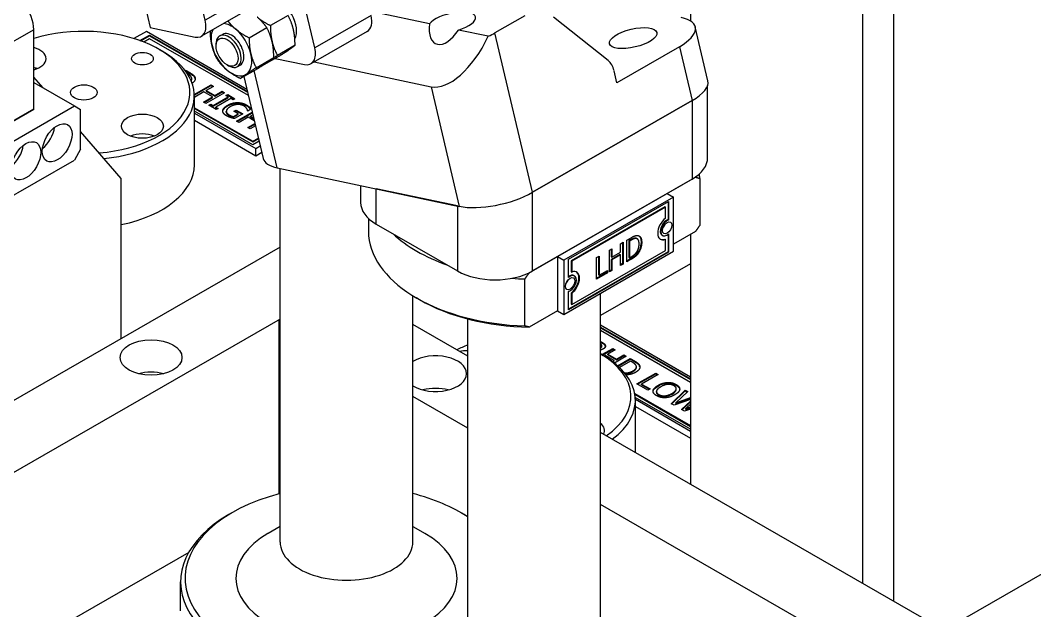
# Model space of a CAD drawing. Header units: millimetres. Extents: x 0 to 7722, y 0 to 5460.
# Drawn here: x 4718.5 to 4947.9, y 3375 to 3508.6 of the extents above; entities that cross this region are included whole.
import ezdxf

# ---------------------------------------------------------------- set-up
doc = ezdxf.new("R2010")
doc.units = ezdxf.units.MM
doc.header["$LTSCALE"] = 5
doc.layers.get('0').update_dxf_attribs({"linetype": 'CONTINUOUS'})

# ---------------------------------------------------------------- blocks, each defined once
blk = doc.blocks.new('RWFWFWEWEFWEFWEF')
for p, q in [((249.84, -125.66), (239.43, -81.46)), ((359.56, -88.42), (359.56, -125.83)), ((398.45, -110.82), (398.45, -253.06)), ((405.53, -257.13), (405.53, -110.82)), ((274.6, -131.9), (270.35, -113.85)), ((261.87, -118.74), (249.84, -125.66)), ((235.72, -120.1), (237.42, -127.32)), ((260.99, -122.36), (248.97, -129.28)), ((268.56, -124.55), (264.57, -126.85)), ((287.33, -124.57), (274.6, -131.9)), ((300.52, -126.47), (288.39, -123.91)), ((322.08, -124.62), (315.35, -128.5)), ((340.91, -134.76), (328.57, -124.95)), ((211.07, -127.79), (200.46, -133.9)), ((211.07, -145.78), (211.07, -127.79)), ((236.53, -128.2), (233.73, -129.81)), ((259.26, -141.29), (236.53, -128.2)), ((237.42, -127.32), (247.54, -129.46)), ((259.76, -129.62), (263.75, -127.32)), ((286.45, -128.19), (273.73, -135.52)), ((313.82, -129.29), (307.12, -127.87)), ((363.5, -139.35), (360.63, -127.17)), ((235.08, -130.26), (237.23, -129.01)), ((235.25, -130.32), (237.23, -129.18)), ((237.23, -129.83), (235.93, -130.58)), ((237.23, -129.01), (259.37, -141.76)), ((237.23, -129.18), (237.23, -129.01)), ((237.23, -129.18), (259.41, -141.95)), ((259.59, -142.7), (237.23, -129.83)), ((253.13, -129.21), (253.77, -128.85)), ((270.09, -129.83), (270.09, -129.83)), ((323.85, -164.58), (315.35, -128.5)), ((239.42, -132.25), (240.13, -132.67)), ((252.3, -131.46), (252.3, -131.05)), ((270.15, -131.32), (266.17, -133.62)), ((357.05, -131.64), (342.9, -139.78)), ((357.05, -131.64), (359.92, -143.81)), ((261.36, -136.39), (265.34, -134.09)), ((266.57, -133.78), (262.58, -136.08)), ((265.68, -134.3), (272.29, -135.69)), ((274.44, -135.1), (300.9, -140.69)), ((245.27, -137.01), (245.37, -136.95)), ((245.36, -137.13), (245.37, -137.12)), ((245.37, -136.95), (246.34, -137.51)), ((245.37, -137.12), (245.37, -136.95)), ((245.37, -137.12), (246.34, -137.67)), ((246.34, -137.67), (246.34, -137.51)), ((254.77, -135.74), (255.12, -135.94)), ((257.12, -136.14), (257.76, -135.78)), ((257.77, -138.85), (261.76, -136.55)), ((266.14, -159.06), (260.94, -137.02)), ((342.9, -139.78), (342.27, -137.07)), ((213.17, -140.93), (211.07, -138.5)), ((211.07, -139.72), (220.26, -145.02)), ((245.88, -137.81), (245.8, -137.76)), ((246.79, -139), (246.79, -138.84)), ((247.52, -138.74), (247.52, -138.58)), ((258.57, -138.38), (262.95, -156.93)), ((247.38, -142.45), (251.15, -140.28)), ((247.38, -142.62), (251.15, -140.45)), ((249.55, -141.85), (247.47, -143.05)), ((251.5, -142.98), (249.55, -141.85)), ((254.23, -142.06), (249.99, -144.5)), ((251.71, -140.61), (250.05, -141.57)), ((250.05, -141.73), (250.05, -141.57)), ((250.05, -141.57), (252, -142.69)), ((250.05, -141.73), (252, -142.85)), ((251.15, -140.28), (251.71, -140.61)), ((251.15, -140.45), (251.15, -140.28)), ((251.15, -140.45), (251.57, -140.69)), ((252, -142.69), (253.67, -141.73)), ((252, -142.85), (253.67, -141.89)), ((253.67, -141.73), (254.23, -142.06)), ((253.67, -141.89), (253.67, -141.73)), ((253.67, -141.89), (254.09, -142.14)), ((300.9, -140.69), (307.28, -167.76)), ((363.43, -156.72), (363.43, -140.43)), ((247.39, -158.34), (247.39, -142.81)), ((247.47, -143.05), (247.39, -143)), ((249.42, -144.17), (251.5, -142.98)), ((249.99, -144.5), (249.42, -144.17)), ((249.57, -144.26), (251.5, -143.14)), ((251.5, -143.14), (251.5, -142.98)), ((251.66, -144.96), (255.03, -143.02)), ((251.66, -145.12), (255.03, -143.18)), ((252, -142.85), (252, -142.69)), ((255.6, -143.34), (252.22, -145.29)), ((254.49, -142.71), (254.93, -142.46)), ((255.03, -143.02), (254.49, -142.71)), ((254.63, -142.79), (254.93, -142.62)), ((254.93, -142.62), (254.93, -142.46)), ((254.93, -142.46), (256.57, -143.4)), ((254.93, -142.62), (256.43, -143.48)), ((255.03, -143.18), (255.03, -143.02)), ((256.14, -143.65), (255.6, -143.34)), ((256.57, -143.4), (256.14, -143.65)), ((257.08, -144.44), (257.08, -144.28)), ((359.92, -143.81), (323.85, -164.58)), ((323.85, -164.58), (359.92, -143.81)), ((359.92, -143.81), (359.92, -161.61)), ((193.39, -160.49), (220.26, -145.02)), ((200.46, -151.93), (211.07, -145.78)), ((211.07, -145.78), (200.46, -151.88)), ((220.26, -145.02), (221.68, -145.84)), ((221.68, -154.83), (221.68, -145.84)), ((247.39, -145.45), (260.57, -153.04)), ((247.39, -145.61), (260.57, -153.2)), ((260.57, -153.85), (247.39, -146.26)), ((247.39, -146.67), (261.28, -154.67)), ((250.68, -144.9), (251.12, -144.65)), ((252.33, -145.85), (250.68, -144.9)), ((250.82, -144.98), (251.12, -144.81)), ((251.12, -144.81), (251.12, -144.65)), ((251.12, -144.65), (251.66, -144.96)), ((251.12, -144.81), (251.66, -145.12)), ((251.66, -145.12), (251.66, -144.96)), ((252.22, -145.45), (252.22, -145.29)), ((252.22, -145.29), (252.76, -145.6)), ((252.22, -145.45), (252.62, -145.68)), ((252.76, -145.6), (252.33, -145.85)), ((253.81, -146.21), (253.81, -146.16)), ((254.61, -146.44), (254.61, -146.27)), ((254.91, -145.05), (254.91, -144.89)), ((256.31, -146.25), (256.81, -145.97)), ((257.29, -146.82), (256.31, -146.25)), ((256.45, -146.33), (256.81, -146.13)), ((256.81, -145.97), (258.35, -146.85)), ((256.81, -146.13), (256.81, -145.97)), ((256.81, -146.13), (258.2, -146.94)), ((256.92, -148.49), (260.47, -146.44)), ((257.06, -148.57), (260.51, -146.59)), ((259.12, -144.95), (259.12, -144.79)), ((259.47, -146.19), (259.42, -146.16)), ((260.15, -145.8), (259.47, -146.19)), ((259.79, -145.47), (259.79, -145.31)), ((247.39, -148.3), (261.28, -156.3)), ((255.19, -147.19), (255.19, -147.03)), ((256.2, -147.45), (257.29, -146.82)), ((256.2, -147.61), (257.29, -146.98)), ((256.2, -147.61), (256.2, -147.45)), ((258.35, -146.85), (256.49, -147.92)), ((257.48, -148.82), (256.92, -148.49)), ((257.29, -146.98), (257.29, -146.82)), ((259.56, -147.62), (257.48, -148.82)), ((259.44, -149.94), (261.08, -149)), ((260.94, -148.41), (259.56, -147.62)), ((260.61, -147.02), (260.06, -147.33)), ((260.06, -147.33), (260.78, -147.74)), ((260.06, -147.49), (260.06, -147.33)), ((260.06, -147.49), (260.82, -147.93)), ((230.87, -161.44), (221.68, -150.79)), ((260, -150.26), (259.44, -149.94)), ((259.58, -150.02), (261.11, -149.14)), ((261.21, -149.57), (260, -150.26)), ((260.57, -153.04), (261.85, -152.3)), ((260.57, -153.2), (261.89, -152.44)), ((262.02, -153.02), (260.57, -153.85)), ((260.57, -153.2), (260.57, -153.04)), ((221.68, -154.83), (220.26, -157.28)), ((261.28, -154.67), (262.28, -154.09)), ((261.28, -156.3), (261.28, -154.67)), ((261.28, -156.3), (262.62, -155.53)), ((193.39, -172.75), (220.26, -157.28)), ((266.14, -159.06), (307.28, -167.76)), ((266.78, -243.72), (266.78, -159.2)), ((230.87, -197.68), (230.87, -161.44)), ((323.08, -182.82), (360.69, -161.16)), ((359.92, -161.61), (323.85, -182.38)), ((361.65, -161.43), (361.65, -172.06)), ((284.98, -163.05), (284.98, -166.9)), ((288.5, -171.79), (288.5, -163.79)), ((306.88, -167.67), (288.5, -163.79)), ((323.85, -182.38), (323.85, -164.58)), ((354.26, -164.87), (329.51, -179.12)), ((354.26, -164.87), (355.67, -165.68)), ((355.67, -165.68), (330.93, -179.93)), ((331.99, -179.73), (354.61, -166.7)), ((354.47, -166.78), (354.47, -170.76)), ((354.61, -166.7), (354.61, -170.84)), ((355.67, -177.94), (355.67, -165.68)), ((306.88, -167.67), (306.88, -182.38)), ((353.77, -167.84), (332.55, -180.06)), ((353.91, -167.92), (332.69, -180.14)), ((353.77, -167.84), (353.91, -167.92)), ((353.91, -170.41), (353.91, -167.92)), ((286.77, -170.52), (286.77, -174.46)), ((288.5, -171.79), (306.88, -182.38)), ((354.47, -170.76), (354.61, -170.84)), ((353.12, -174.28), (353.26, -174.36)), ((354.47, -174.12), (354.47, -178.06)), ((354.61, -174.01), (354.61, -178.15)), ((360.69, -173.43), (355.67, -176.31)), ((359.56, -174.07), (359.56, -230.66)), ((343.75, -176.23), (344.31, -175.9)), ((343.75, -178.15), (343.75, -176.23)), ((344.17, -175.98), (344.17, -180.73)), ((344.31, -175.9), (344.31, -180.81)), ((345.17, -175.41), (346.14, -174.85)), ((345.17, -180.31), (345.17, -175.41)), ((346.02, -175.32), (345.59, -175.57)), ((345.59, -175.57), (345.74, -175.65)), ((345.59, -175.57), (345.59, -179.34)), ((346.17, -175.4), (345.74, -175.65)), ((345.74, -175.65), (345.74, -179.42)), ((346.02, -175.32), (346.17, -175.4)), ((347.15, -174.97), (347.29, -175.05)), ((347.38, -175.04), (347.52, -175.12)), ((348.38, -175.86), (348.52, -175.94)), ((353.77, -175.17), (353.91, -175.25)), ((353.91, -177.73), (353.91, -175.25)), ((266.78, -177), (85.56, -281.36)), ((330.93, -192.2), (355.67, -177.94)), ((354.47, -178.06), (331.99, -191.01)), ((354.61, -178.15), (331.99, -191.18)), ((332.69, -189.95), (353.91, -177.73)), ((341.23, -177.68), (341.8, -177.35)), ((341.23, -182.58), (341.23, -177.68)), ((341.65, -177.43), (341.65, -179.19)), ((343.61, -178.65), (341.65, -179.77)), ((341.8, -177.35), (341.8, -179.28)), ((341.8, -179.28), (343.75, -178.15)), ((343.75, -178.73), (341.8, -179.86)), ((343.61, -178.65), (343.75, -178.73)), ((343.75, -181.13), (343.75, -178.73)), ((347.51, -178.41), (347.65, -178.49)), ((354.47, -178.06), (354.61, -178.15)), ((329.51, -179.12), (329.51, -191.38)), ((329.51, -179.12), (330.93, -179.93)), ((330.93, -179.93), (330.93, -192.2)), ((331.99, -183.87), (331.99, -179.73)), ((332.55, -180.06), (332.55, -182.55)), ((332.55, -180.06), (332.69, -180.14)), ((332.69, -180.14), (332.69, -182.63)), ((338.33, -179.35), (338.89, -179.02)), ((338.33, -184.25), (338.33, -179.35)), ((338.75, -179.1), (338.75, -183.27)), ((338.89, -179.02), (338.89, -183.35)), ((359.56, -180.74), (339.21, -192.46)), ((341.65, -179.19), (341.8, -179.28)), ((341.65, -179.77), (341.65, -182.17)), ((341.65, -179.77), (341.8, -179.86)), ((341.8, -179.86), (341.8, -182.26)), ((344.17, -180.73), (343.75, -180.97)), ((344.31, -180.81), (343.75, -181.13)), ((344.17, -180.73), (344.31, -180.81)), ((346.01, -179.67), (345.17, -180.15)), ((346.15, -179.75), (345.17, -180.31)), ((345.59, -179.34), (345.74, -179.42)), ((345.74, -179.42), (346.17, -179.18)), ((346.01, -179.67), (346.15, -179.75)), ((332.55, -182.55), (332.69, -182.63)), ((333.2, -183.43), (333.34, -183.52)), ((340.65, -182.76), (338.33, -184.09)), ((340.79, -182.84), (338.33, -184.25)), ((338.75, -183.27), (338.89, -183.35)), ((338.89, -183.35), (340.79, -182.26)), ((340.65, -182.34), (340.65, -182.76)), ((340.65, -182.76), (340.79, -182.84)), ((340.79, -182.26), (340.79, -182.84)), ((341.65, -182.17), (341.23, -182.42)), ((341.8, -182.26), (341.23, -182.58)), ((341.65, -182.17), (341.8, -182.26)), ((322.12, -194.82), (322.12, -184.19)), ((296.78, -243.72), (296.78, -187.98)), ((331.99, -191.18), (331.99, -187.04)), ((332.55, -187.38), (332.55, -189.87)), ((332.55, -187.38), (332.69, -187.46)), ((332.69, -187.46), (332.69, -189.95)), ((339.21, -284.44), (339.21, -187.43)), ((298.3, -188.88), (297.59, -188.47)), ((332.55, -189.87), (332.69, -189.95)), ((329.51, -191.38), (323.08, -195.08)), ((329.51, -191.38), (330.93, -192.2)), ((266.78, -193.29), (99.7, -289.5)), ((266.58, -193.4), (266.78, -193.29)), ((266.78, -193.52), (266.58, -193.4)), ((266.58, -232.79), (266.58, -193.4)), ((309.21, -201.66), (296.78, -194.51)), ((309.21, -284.44), (309.21, -193.24)), ((359.56, -206.38), (339.21, -194.66)), ((339.21, -195.07), (359.56, -206.79)), ((339.21, -195.23), (359.56, -206.95)), ((359.56, -207.6), (339.21, -195.88)), ((339.21, -198.33), (339.43, -198.45)), ((339.21, -198.49), (339.43, -198.62)), ((339.43, -198.62), (339.43, -198.45)), ((339.52, -199.48), (339.52, -199.32)), ((340.29, -199.37), (340.29, -199.2)), ((339.21, -199.87), (339.21, -199.7)), ((339.21, -201.13), (339.83, -201.5)), ((339.52, -201.31), (341.96, -199.91)), ((339.66, -201.4), (341.96, -200.07)), ((340.36, -201.48), (340.08, -201.64)), ((342.31, -202.61), (340.36, -201.48)), ((342.52, -200.23), (340.86, -201.19)), ((340.86, -201.19), (342.81, -202.32)), ((340.86, -201.36), (340.86, -201.19)), ((340.86, -201.36), (342.81, -202.48)), ((341.96, -200.07), (341.96, -199.91)), ((341.96, -199.91), (342.52, -200.23)), ((341.96, -200.07), (342.38, -200.32)), ((345.04, -201.68), (342.37, -203.22)), ((342.81, -202.32), (344.48, -201.36)), ((342.81, -202.48), (344.48, -201.52)), ((344.48, -201.52), (344.48, -201.36)), ((344.48, -201.36), (345.04, -201.68)), ((344.48, -201.52), (344.9, -201.76)), ((341.89, -202.85), (342.31, -202.61)), ((342.01, -202.94), (342.31, -202.77)), ((342.31, -202.77), (342.31, -202.61)), ((342.81, -202.48), (342.81, -202.32)), ((343.07, -203.81), (345.9, -202.18)), ((343.18, -203.91), (345.9, -202.34)), ((345.98, -202.78), (343.5, -204.21)), ((345.9, -202.18), (346.87, -202.73)), ((345.9, -202.34), (345.9, -202.18)), ((345.9, -202.34), (346.87, -202.9)), ((346.4, -203.03), (345.98, -202.78)), ((346.87, -202.9), (346.87, -202.73)), ((347.32, -204.23), (347.32, -204.06)), ((348.05, -203.97), (348.05, -203.8)), ((346.54, -205.15), (346.54, -204.99)), ((347.44, -207.95), (351.68, -205.51)), ((347.58, -208.03), (351.68, -205.67)), ((352.24, -205.83), (348.5, -207.99)), ((351.68, -205.51), (352.24, -205.83)), ((351.68, -205.67), (351.68, -205.51)), ((351.68, -205.67), (352.1, -205.91)), ((349.89, -209.37), (347.44, -207.95)), ((348.5, -207.99), (350.4, -209.08)), ((348.5, -208.15), (348.5, -207.99)), ((348.5, -208.15), (350.25, -209.16)), ((352.22, -208.42), (352.22, -208.26)), ((354.36, -207.77), (354.36, -207.61)), ((356.3, -208.23), (356.3, -208.07)), ((309.21, -217.95), (296.78, -210.8)), ((346.95, -210.11), (359.56, -217.38)), ((346.98, -210.29), (359.56, -217.54)), ((350.4, -209.08), (349.89, -209.37)), ((351.09, -209.66), (351.09, -209.49)), ((351.87, -209.82), (351.87, -209.66)), ((352.37, -210.5), (352.37, -210.33)), ((355.2, -212.42), (358.36, -209.35)), ((355.3, -212.48), (358.36, -209.51)), ((355.38, -210.25), (355.38, -210.08)), ((358.94, -209.69), (356.27, -212.2)), ((356.32, -209.31), (356.32, -209.14)), ((356.33, -209.18), (356.33, -209.02)), ((358.36, -209.51), (358.36, -209.35)), ((358.36, -209.35), (358.94, -209.69)), ((358.36, -209.51), (358.83, -209.79)), ((359.56, -218.19), (347.06, -210.99)), ((347.08, -211.41), (359.56, -218.6)), ((347.09, -223.08), (347.09, -211.64)), ((347.09, -213.05), (359.56, -220.23)), ((355.82, -212.78), (355.2, -212.42)), ((359.56, -211.45), (355.82, -212.78)), ((356.27, -212.2), (359.56, -211.04)), ((356.27, -212.37), (359.56, -211.21)), ((356.27, -212.37), (356.27, -212.2)), ((357.52, -213.76), (359.56, -211.82)), ((357.63, -213.82), (359.56, -211.98)), ((359.56, -212.54), (358.5, -213.53)), ((358.5, -213.53), (359.56, -213.16)), ((358.16, -214.12), (357.52, -213.76)), ((359.56, -213.64), (358.16, -214.12)), ((358.5, -213.7), (359.56, -213.32)), ((358.5, -213.7), (358.5, -213.53)), ((416.84, -263.65), (339.21, -218.94)), ((402.7, -271.79), (339.21, -235.23)), ((255.87, -237.09), (255.16, -237.51)), ((307.69, -237.09), (308.4, -237.51)), ((266.78, -240.17), (264.04, -241.76)), ((296.78, -240.17), (299.53, -241.76)), ((246.1, -246.07), (135.19, -309.94)), ((447.95, -245.73), (393.15, -277.29)), ((244.28, -259.26), (244.28, -252.72))]:
    blk.add_line(p, q)
for centre, major_axis, ratio, start_param, end_param in [((206.48, -125.14), (-3.24, 5.63), 0.578093, 3.928925, 6.02332), ((266.8, -125.96), (-2.62, 4.55), 0.578093, 3.4499, 6.000941), ((305.59, -126.15), (5.35, 1.26), 0.375373, 4.913997, 8.999313), ((246.47, -124.95), (2.5, -4.33), 0.578093, 5.805153, 7.37595), ((283.96, -123.85), (2.5, -4.33), 0.578093, 0, 1.092764), ((348.95, -129.93), (11.68, 2.75), 0.375373, 5.385859, 6.956655), ((222.39, -141.99), (24, 0), 0.575862, 4.858651, 8.344864), ((255.77, -132.31), (-3.24, 5.63), 0.578093, 0.387378, 1.092764), ((255.77, -132.31), (-3.24, 5.63), 0.578093, 5.281555, 5.895808), ((255.77, -132.31), (-3.24, 5.63), 0.578093, 4.234357, 5.281555), ((305.06, -123.9), (3.07, 7.09), 0.483183, 2.140377, 4.338246), ((255.13, -132.68), (2, -3.47), 0.578093, 5.495853, 10.21211), ((255.77, -132.31), (2, -3.47), 0.578093, 6.276769, 9.431195), ((306.83, -124.98), (-6.69, -15.47), 0.483183, 0.097719, 1.501067), ((307.26, -126.78), (-11.68, -2.75), 0.375373, 2.076818, 2.244266), ((209.13, -134.35), (4.75, 0), 0.575862, 5.134161, 7.43221), ((222.39, -142.81), (25, 0), 0.575862, 4.898033, 7.064731), ((255.77, -132.31), (3.24, -5.63), 0.578093, 4.234357, 5.281555), ((271.23, -131.18), (2.5, -4.33), 0.578093, 5.805153, 7.37595), ((255.77, -132.31), (3.24, -5.63), 0.578093, 0.045567, 1.092764), ((338.73, -139.1), (1.03, 4.89), 0.724502, 5.288293, 5.93581), ((209.13, -138.85), (-4.75, 0), 0.575862, 4.10638, 4.290617), ((255.77, -132.31), (3.24, -5.63), 0.578093, 5.281555, 6.328752), ((351.82, -142.1), (11.68, 2.75), 0.375373, 5.385859, 6.283185), ((212.49, -151.15), (2.37, 4.12), 0.578093, 4.098088, 5.32669), ((235.64, -154.12), (-4.75, 0), 0.575862, 4.10638, 5.318398), ((205.41, -155.22), (2.37, 4.12), 0.578093, 4.098088, 5.32669), ((274.63, -154.18), (-11.68, -2.75), 0.375373, 0, 0.67347), ((351.43, -156.72), (12, 0), 0.575862, 5.497787, 6.283185), ((222.39, -158.34), (25, 0), 0.575862, 5.05868, 6.283185), ((324.21, -162.63), (37.5, 0), 0.575862, 0.055671, 0.100412), ((324.21, -161.81), (36.5, 0), 0.575862, 0.030888, 0.032947), ((315.76, -162.87), (11.68, 2.75), 0.375373, 3.815063, 5.385859), ((296.98, -166.9), (-12, 0), 0.575862, 0, 0.785398), ((354.26, -172.63), (-1.5, -2.6), 0.578093, 4.092505, 6.899202), ((354.12, -172.54), (-1, -1.73), 0.578093, 3.672377, 6.283185), ((354.26, -172.63), (-1, -1.73), 0.578093, 3.672377, 7.31933), ((352.85, -171.81), (0.75, 1.3), 0.578093, 4.36714, 5.057638), ((324.21, -162.63), (37.5, 0), 0.575862, 3.695084, 4.158897), ((324.21, -173.26), (-37.5, 0), 0.575862, 0.055671, 1.515126), ((354.12, -172.54), (-1.5, -2.6), 0.578093, 0.047067, 0.616016), ((315.37, -177.49), (12, 0), 0.575862, 3.926991, 5.497787), ((324.21, -161.81), (-36.5, 0), 0.575862, 1.537849, 1.539908), ((332.2, -185.17), (1, 1.73), 0.578093, 0, 0.934033), ((332.34, -185.25), (1, 1.73), 0.578093, 3.672377, 7.31933), ((332.2, -185.17), (1.5, 2.6), 0.578093, 4.092505, 6.236118), ((332.34, -185.25), (1.5, 2.6), 0.578093, 4.092505, 6.899202), ((324.21, -162.63), (37.5, 0), 0.575862, 4.579121, 4.656718), ((330.93, -184.43), (0.75, 1.3), 0.578093, 4.36714, 5.057638), ((324.21, -174.07), (36.5, 0), 0.575862, 3.923138, 4.681501), ((322.09, -210.82), (24, 0), 0.575862, 2.137213, 2.267092), ((301.93, -205.62), (7, 0), 0.575862, 3.885132, 8.681239), ((308.83, -203.19), (4.75, 0), 0.575862, 1.490801, 1.889872), ((322.09, -210.82), (24, 0), 0.575862, 5.586889, 7.05966), ((322.09, -211.64), (25, 0), 0.575862, 5.623699, 7.064731), ((237.59, -209.31), (-7, 0), 0.575862, 4.291339, 5.133439), ((301.93, -212.98), (-7, 0), 0.575862, 4.291339, 5.133439), ((335.35, -218.46), (4.75, 0), 0.575862, 5.96411, 6.904219), ((322.09, -223.08), (25, 0), 0.575862, 6.256172, 6.283185), ((281.78, -251.9), (-36.5, 0), 0.575862, 5.135895, 8.704176), ((281.78, -251.9), (36.5, 0), 0.575862, 0.720602, 1.147291), ((281.78, -252.72), (-37.5, 0), 0.575862, 5.50164, 8.674312), ((281.78, -252.72), (-37.5, 0), 0.575862, 3.892059, 3.923138), ((281.78, -251.9), (-25, 0), 0.575862, 5.50164, 10.206324), ((281.78, -243.72), (-15, 0), 0.575862, 0, 3.141593)]:
    blk.add_ellipse(centre, major_axis=major_axis, ratio=ratio, start_param=start_param, end_param=end_param)
for centre, major_axis, ratio in [((346.58, -129.7), (5.35, 1.26), 0.375373), ((254.78, -132.88), (1.75, -3.03), 0.578093), ((235.64, -134.35), (2.46, 0), 0.575862), ((222.39, -141.99), (3, 0), 0.575862), ((216.37, -153.39), (2.37, 4.12), 0.578093), ((235.64, -149.62), (4.75, 0), 0.575862), ((209.3, -157.46), (2.37, 4.12), 0.578093), ((354.26, -172.63), (0.75, 1.3), 0.578093), ((332.34, -185.25), (0.75, 1.3), 0.578093), ((237.59, -201.96), (-7, 0), 0.575862)]:
    blk.add_ellipse(centre, major_axis=major_axis, ratio=ratio)
for points, weights in [([(254.97, -125.83), (255.78, -126.88), (256.76, -127.7)], [1.01165486118, 1.03076569834, 1]), ([(261.57, -124.93), (262.77, -125.93), (264.57, -126.85)], [1, 1.0379548493, 1]), ([(263.75, -127.32), (262.77, -125.93), (261.57, -124.93)], [1, 1.0379548493, 1]), ([(269.77, -127.7), (269.4, -126.13), (268.56, -124.55)], [1, 1.0379548493, 1]), ([(251.38, -131.39), (251.04, -129.94), (251, -128.11)], [1, 1.0347982299, 1.00578818094]), ([(256.76, -127.7), (257.96, -128.7), (259.76, -129.62)], [1, 1.0379548493, 1]), ([(264.96, -130.47), (264.59, -128.9), (263.75, -127.32)], [1, 1.0379548493, 1]), ([(264.57, -126.85), (264.59, -128.9), (264.96, -130.47)], [1, 1.0379548493, 1]), ([(270.15, -131.32), (270.14, -129.27), (269.77, -127.7)], [1, 1.0379548493, 1]), ([(259.76, -129.62), (259.78, -131.67), (260.15, -133.24)], [1, 1.0379548493, 1]), ([(264.96, -130.47), (265.33, -132.04), (266.17, -133.62)], [1, 1.0379548493, 1]), ([(265.34, -134.09), (265.33, -132.04), (264.96, -130.47)], [1, 1.0379548493, 1]), ([(252.59, -134.54), (251.75, -132.96), (251.38, -131.39)], [1, 1.0379548493, 1]), ([(266.57, -133.78), (267.94, -132.89), (268.77, -132.32)], [1, 1.0379548493, 1]), ([(268.77, -132.32), (269.6, -131.75), (270.15, -131.32)], [1, 1.0379548493, 1]), ([(254.77, -136.93), (253.57, -135.93), (252.59, -134.54)], [1, 1.0379548493, 1]), ([(260.15, -133.24), (260.52, -134.81), (261.36, -136.39)], [1, 1.0379548493, 1]), ([(261.76, -136.55), (263.13, -135.66), (263.96, -135.08)], [1, 1.0379548493, 1]), ([(263.96, -135.08), (263.13, -135.66), (262.58, -136.08)], [1, 1.0379548493, 1]), ([(266.17, -133.62), (264.79, -134.51), (263.96, -135.08)], [1, 1.0379548493, 1]), ([(263.96, -135.08), (264.79, -134.51), (265.34, -134.09)], [1, 1.0379548493, 1]), ([(257.77, -138.85), (255.97, -137.93), (254.77, -136.93)], [1, 1.0379548493, 1]), ([(261.36, -136.39), (259.99, -137.28), (259.15, -137.85)], [1, 1.0379548493, 1]), ([(262.58, -136.08), (262.55, -136.06), (262.52, -136.05)], [1, 1.00057446534, 1.00113154105]), ([(259.15, -137.85), (258.32, -138.42), (257.77, -138.85)], [1, 1.0379548493, 1]), ([(360.69, -161.16), (361.16, -161.29), (361.65, -161.43)], [1, 1.00016810059, 1]), ([(361.65, -172.06), (361.16, -172.75), (360.69, -173.43)], [1, 1.00016810059, 1]), ([(322.12, -184.19), (322.61, -183.49), (323.08, -182.82)], [1, 1.0001681006, 1]), ([(323.08, -195.08), (322.61, -194.96), (322.12, -194.82)], [1, 1.0001681006, 1])]:
    blk.add_rational_spline(points, weights, degree=2)
for points, degree in [([(246.34, -137.51), (246.93, -137.85), (247.44, -138.35), (247.52, -138.58)], 2), ([(246.74, -138.6), (246.65, -138.39), (246.26, -138.03), (245.88, -137.81)], 2), ([(247.52, -138.74), (247.54, -138.81), (247.56, -138.89), (247.57, -138.96)], 3), ([(254.91, -144.89), (255.42, -144.59), (256.52, -144.29), (257.08, -144.28)], 2), ([(257.08, -144.28), (257.61, -144.27), (258.67, -144.53), (259.12, -144.79)], 2), ([(253.81, -146.16), (253.82, -145.84), (254.37, -145.2), (254.91, -144.89)], 2), ([(254.72, -147.32), (254.27, -147.06), (253.8, -146.47), (253.81, -146.16)], 2), ([(254.62, -146.18), (254.58, -146.41), (254.86, -146.84), (255.19, -147.03)], 2), ([(255.51, -145.21), (255.09, -145.46), (254.65, -145.94), (254.62, -146.18)], 2), ([(258.57, -145.03), (257.96, -144.68), (256.28, -144.77), (255.51, -145.21)], 2), ([(259.24, -145.65), (259.15, -145.5), (258.82, -145.18), (258.57, -145.03)], 2), ([(259.12, -144.79), (259.34, -144.91), (259.67, -145.17), (259.79, -145.31)], 2), ([(259.42, -146.16), (259.41, -146.05), (259.35, -145.82), (259.24, -145.65)], 2), ([(259.79, -145.31), (259.9, -145.41), (260.1, -145.7), (260.15, -145.8)], 2), ([(255.63, -147.7), (255.35, -147.61), (254.96, -147.46), (254.72, -147.32)], 2), ([(255.19, -147.03), (255.42, -147.16), (255.97, -147.4), (256.2, -147.45)], 2), ([(256.49, -147.92), (256.34, -147.89), (255.83, -147.76), (255.63, -147.7)], 2), ([(346.14, -174.85), (346.74, -174.51), (347.42, -174.32), (347.66, -174.36)], 2), ([(347.29, -175.05), (347.06, -175.02), (346.55, -175.18), (346.17, -175.4)], 2), ([(347.38, -175.04), (347.31, -175), (347.23, -174.98), (347.15, -174.97)], 3), ([(347.93, -176.27), (347.93, -175.7), (347.61, -175.09), (347.29, -175.05)], 2), ([(347.34, -178.17), (347.63, -177.77), (347.93, -176.84), (347.93, -176.27)], 2), ([(348.52, -175.94), (348.52, -176.61), (348.05, -177.96), (347.65, -178.49)], 2), ([(347.66, -174.36), (348.07, -174.44), (348.52, -175.22), (348.52, -175.94)], 2), ([(347.65, -178.49), (347.33, -178.91), (346.66, -179.45), (346.15, -179.75)], 2), ([(346.17, -179.18), (346.54, -178.96), (347.11, -178.49), (347.34, -178.17)], 2), ([(339.21, -199.7), (339.39, -199.6), (339.55, -199.36), (339.5, -199.22)], 2), ([(339.43, -198.45), (339.8, -198.66), (340.21, -198.99), (340.29, -199.2)], 2), ([(340.29, -199.2), (340.37, -199.42), (340.18, -199.82), (339.84, -200.02)], 2), ([(340.29, -199.37), (340.3, -199.4), (340.31, -199.44), (340.32, -199.48)], 3), ([(339.21, -199.7), (339.21, -199.7), (339.21, -199.7)], 2), ([(339.21, -199.87), (339.21, -199.87), (339.21, -199.87), (339.21, -199.87)], 3), ([(339.84, -200.02), (339.54, -200.19), (339.21, -200.27)], 2), ([(347.27, -203.82), (347.18, -203.62), (346.79, -203.25), (346.4, -203.03)], 2), ([(346.54, -204.99), (347.03, -204.7), (347.4, -204.12), (347.27, -203.82)], 2), ([(346.87, -202.73), (347.46, -203.08), (347.97, -203.57), (348.05, -203.8)], 2), ([(348.05, -203.8), (348.19, -204.2), (347.74, -204.97), (347.12, -205.33)], 2), ([(348.05, -203.97), (348.07, -204.04), (348.09, -204.11), (348.1, -204.18)], 3), ([(351.09, -209.49), (351.13, -209.19), (351.7, -208.56), (352.22, -208.26)], 2), ([(352.81, -208.6), (351.97, -209.08), (351.79, -209.99), (352.37, -210.33)], 2), ([(352.22, -208.26), (352.75, -207.95), (353.83, -207.64), (354.36, -207.61)], 2), ([(354.44, -208.06), (354.05, -208.09), (353.22, -208.36), (352.81, -208.6)], 2), ([(354.36, -207.61), (354.89, -207.59), (355.88, -207.82), (356.3, -208.07)], 2), ([(355.82, -208.35), (355.51, -208.17), (354.84, -208.03), (354.44, -208.06)], 2), ([(356.32, -209.14), (356.37, -208.92), (356.11, -208.52), (355.82, -208.35)], 2), ([(356.3, -208.07), (356.74, -208.32), (357.13, -208.89), (357.1, -209.18)], 2), ([(351.88, -210.61), (351.45, -210.36), (351.06, -209.8), (351.09, -209.49)], 2), ([(351.09, -209.66), (351.09, -209.66), (351.09, -209.66), (351.09, -209.66)], 3), ([(353.83, -211.07), (353.27, -211.09), (352.3, -210.85), (351.88, -210.61)], 2), ([(352.37, -210.33), (352.96, -210.67), (354.55, -210.56), (355.38, -210.08)], 2), ([(355.97, -210.42), (355.45, -210.72), (354.36, -211.05), (353.83, -211.07)], 2), ([(355.38, -210.08), (355.8, -209.84), (356.27, -209.36), (356.32, -209.14)], 2), ([(357.1, -209.18), (357.06, -209.49), (356.5, -210.12), (355.97, -210.42)], 2), ([(356.32, -209.31), (356.33, -209.26), (356.33, -209.22), (356.33, -209.18)], 3)]:
    blk.add_open_spline(points, degree=degree)
for points, degree, knots in [([(246.34, -137.67), (246.91, -138), (247.11, -138.19), (247.34, -138.41), (247.46, -138.58), (247.52, -138.74)], 3, [-0.1367622, -0.1367622, -0.1367622, -0.1367622, -0.0893187, -0.0893187, 0, 0, 0, 0]), ([(246.62, -139.27), (246.66, -139.23), (246.87, -138.9), (246.74, -138.6)], 2, [0.852108, 0.852108, 0.852108, 1, 2, 2, 2]), ([(246.67, -139.38), (246.71, -139.31), (246.75, -139.23), (246.78, -139.11), (246.79, -139.05), (246.79, -139)], 3, [-0.10984639, -0.10984639, -0.10984639, -0.10984639, -0.0701832, -0.0701832, -0.04232386, -0.04232386, -0.04232386, -0.04232386]), ([(247.52, -138.58), (247.66, -138.97), (247.27, -139.65), (246.88, -139.92)], 2, [0, 0, 0, 1, 1.747634, 1.747634, 1.747634]), ([(254.91, -145.05), (255.37, -144.78), (255.77, -144.65), (256.4, -144.5), (256.73, -144.45), (257.08, -144.44)], 3, [-0.2034551, -0.2034551, -0.2034551, -0.2034551, -0.1041475, -0.1041475, 0, 0, 0, 0]), ([(257.08, -144.44), (257.26, -144.44), (257.44, -144.45), (257.82, -144.49), (258, -144.52), (258.51, -144.65), (258.84, -144.79), (259.12, -144.95)], 3, [-0.2074314, -0.2074314, -0.2074314, -0.2074314, -0.1677043, -0.1677043, -0.1209101, -0.1209101, 0, 0, 0, 0]), ([(253.81, -146.27), (253.82, -146.18), (253.85, -146.09), (253.94, -145.87), (254.02, -145.76), (254.3, -145.45), (254.59, -145.23), (254.91, -145.05)], 3, [-0.2171049, -0.2171049, -0.2171049, -0.2171049, -0.1844991, -0.1844991, -0.1366567, -0.1366567, 0, 0, 0, 0]), ([(254.61, -146.44), (254.61, -146.49), (254.61, -146.53), (254.65, -146.67), (254.69, -146.75), (254.84, -146.96), (255, -147.08), (255.19, -147.19)], 3, [-0.1344459, -0.1344459, -0.1344459, -0.1344459, -0.115765, -0.115765, -0.0803956, -0.0803956, 0, 0, 0, 0]), ([(259.12, -144.95), (259.32, -145.06), (259.44, -145.16), (259.61, -145.29), (259.71, -145.38), (259.79, -145.47)], 3, [-0.08573764, -0.08573764, -0.08573764, -0.08573764, -0.0544528, -0.0544528, 0, 0, 0, 0]), ([(259.79, -145.47), (259.89, -145.57), (259.97, -145.68), (260.02, -145.76), (260.05, -145.8), (260.07, -145.84)], 3, [-0.06477405, -0.06477405, -0.06477405, -0.06477405, -0.04120218, -0.04120218, -0.02085078, -0.02085078, -0.02085078, -0.02085078]), ([(255.19, -147.19), (255.41, -147.32), (255.6, -147.4), (255.85, -147.51), (256.02, -147.57), (256.2, -147.61)], 3, [-0.09402241, -0.09402241, -0.09402241, -0.09402241, -0.05702912, -0.05702912, 0, 0, 0, 0]), ([(347.15, -174.97), (346.99, -174.95), (346.83, -174.97), (346.56, -175.05), (346.36, -175.12), (346.02, -175.32)], 3, [-0.37835, -0.37835, -0.37835, -0.37835, -0.1437695, -0.1437695, 0, 0, 0, 0]), ([(348.38, -175.86), (348.38, -176.13), (348.35, -176.42), (348.2, -177.08), (348.08, -177.38), (347.86, -177.88), (347.7, -178.15), (347.51, -178.41)], 3, [-0.2257925, -0.2257925, -0.2257925, -0.2257925, -0.1665608, -0.1665608, -0.0971765, -0.0971765, 0, 0, 0, 0]), ([(347.87, -174.43), (347.89, -174.45), (347.91, -174.46), (348.03, -174.56), (348.13, -174.69), (348.33, -175.15), (348.38, -175.49), (348.38, -175.86)], 3, [-0.2405061, -0.2405061, -0.2405061, -0.2405061, -0.2242606, -0.2242606, -0.1344587, -0.1344587, 0, 0, 0, 0]), ([(347.51, -178.41), (347.21, -178.8), (346.97, -179), (346.59, -179.32), (346.28, -179.51), (346.01, -179.67)], 3, [-0.1651218, -0.1651218, -0.1651218, -0.1651218, -0.1138033, -0.1138033, 0, 0, 0, 0]), ([(339.5, -199.22), (339.46, -199.11), (339.28, -198.95), (339.21, -198.9)], 2, [0, 0, 0, 1, 1.426012, 1.426012, 1.426012]), ([(339.21, -199.87), (339.28, -199.82), (339.35, -199.78), (339.45, -199.68), (339.48, -199.63), (339.52, -199.54), (339.52, -199.51), (339.52, -199.48)], 3, [-0.09936307, -0.09936307, -0.09936307, -0.09936307, -0.06336281, -0.06336281, -0.03290517, -0.03290517, -0.01686239, -0.01686239, -0.01686239, -0.01686239]), ([(339.43, -198.62), (339.64, -198.74), (339.85, -198.87), (340.15, -199.12), (340.24, -199.24), (340.29, -199.37)], 3, [-0.159074, -0.159074, -0.159074, -0.159074, -0.0695151, -0.0695151, 0, 0, 0, 0]), ([(346.87, -202.9), (347.44, -203.23), (347.64, -203.41), (347.87, -203.64), (347.99, -203.8), (348.05, -203.97)], 3, [-0.1367622, -0.1367622, -0.1367622, -0.1367622, -0.0893187, -0.0893187, 0, 0, 0, 0]), ([(344.64, -205.43), (345.11, -205.48), (346.04, -205.27), (346.54, -204.99)], 2, [0.051392, 0.051392, 0.051392, 1, 2, 2, 2]), ([(344.79, -205.6), (344.89, -205.61), (345, -205.61), (345.33, -205.59), (345.51, -205.55), (345.97, -205.44), (346.28, -205.3), (346.54, -205.15)], 3, [-0.1678728, -0.1678728, -0.1678728, -0.1678728, -0.1490167, -0.1490167, -0.1113346, -0.1113346, 0, 0, 0, 0]), ([(347.12, -205.33), (346.54, -205.66), (345.41, -205.88), (345, -205.88)], 2, [0, 0, 0, 1, 1.605627, 1.605627, 1.605627]), ([(346.54, -205.15), (346.74, -205.04), (346.92, -204.91), (347.17, -204.65), (347.26, -204.52), (347.31, -204.33), (347.32, -204.28), (347.32, -204.23)], 3, [-0.2259112, -0.2259112, -0.2259112, -0.2259112, -0.1419617, -0.1419617, -0.0701832, -0.0701832, -0.0423239, -0.0423239, -0.0423239, -0.0423239]), ([(351.09, -209.66), (351.1, -209.55), (351.14, -209.45), (351.25, -209.24), (351.32, -209.14), (351.62, -208.81), (351.9, -208.61), (352.22, -208.42)], 3, [-0.2461155, -0.2461155, -0.2461155, -0.2461155, -0.192187, -0.192187, -0.1338508, -0.1338508, 0, 0, 0, 0]), ([(352.22, -208.42), (352.71, -208.14), (353.11, -208.01), (353.68, -207.85), (354.01, -207.79), (354.36, -207.77)], 3, [-0.1902697, -0.1902697, -0.1902697, -0.1902697, -0.1058845, -0.1058845, 0, 0, 0, 0]), ([(354.36, -207.77), (354.54, -207.77), (354.72, -207.77), (355.06, -207.81), (355.23, -207.83), (355.74, -207.95), (356.04, -208.08), (356.3, -208.23)], 3, [-0.2162837, -0.2162837, -0.2162837, -0.2162837, -0.164016, -0.164016, -0.1116353, -0.1116353, 0, 0, 0, 0]), ([(356.3, -208.23), (356.46, -208.32), (356.6, -208.41), (356.82, -208.62), (356.91, -208.72), (357.04, -208.95), (357.08, -209.07), (357.1, -209.19)], 3, [-0.2178676, -0.2178676, -0.2178676, -0.2178676, -0.1532005, -0.1532005, -0.0922036, -0.0922036, -0.0284318, -0.0284318, -0.0284318, -0.0284318]), ([(351.87, -209.82), (351.87, -209.83), (351.87, -209.83), (351.87, -209.95), (351.91, -210.06), (352.07, -210.29), (352.21, -210.4), (352.37, -210.5)], 3, [-0.1322762, -0.1322762, -0.1322762, -0.1322762, -0.1306223, -0.1306223, -0.0698064, -0.0698064, 0, 0, 0, 0]), ([(352.37, -210.5), (352.47, -210.55), (352.57, -210.6), (352.78, -210.68), (352.89, -210.71), (353.21, -210.78), (353.41, -210.79), (353.91, -210.78), (354.17, -210.73), (354.75, -210.57), (355.09, -210.41), (355.38, -210.25)], 3, [-0.3081151, -0.3081151, -0.3081151, -0.3081151, -0.2759083, -0.2759083, -0.2456356, -0.2456356, -0.1940563, -0.1940563, -0.1234938, -0.1234938, 0, 0, 0, 0]), ([(355.38, -210.25), (355.73, -210.04), (355.96, -209.86), (356.21, -209.56), (356.29, -209.44), (356.32, -209.31)], 3, [-0.1711172, -0.1711172, -0.1711172, -0.1711172, -0.0686402, -0.0686402, 0, 0, 0, 0])]:
    blk.add_open_spline(points, degree=degree, knots=knots)

msp = doc.modelspace()

# ---------------------------------------------------------------- block references
msp.add_blockref('RWFWFWEWEFWEFWEF', (4510.5, 3634.26))

doc.saveas('drawing.dxf')
